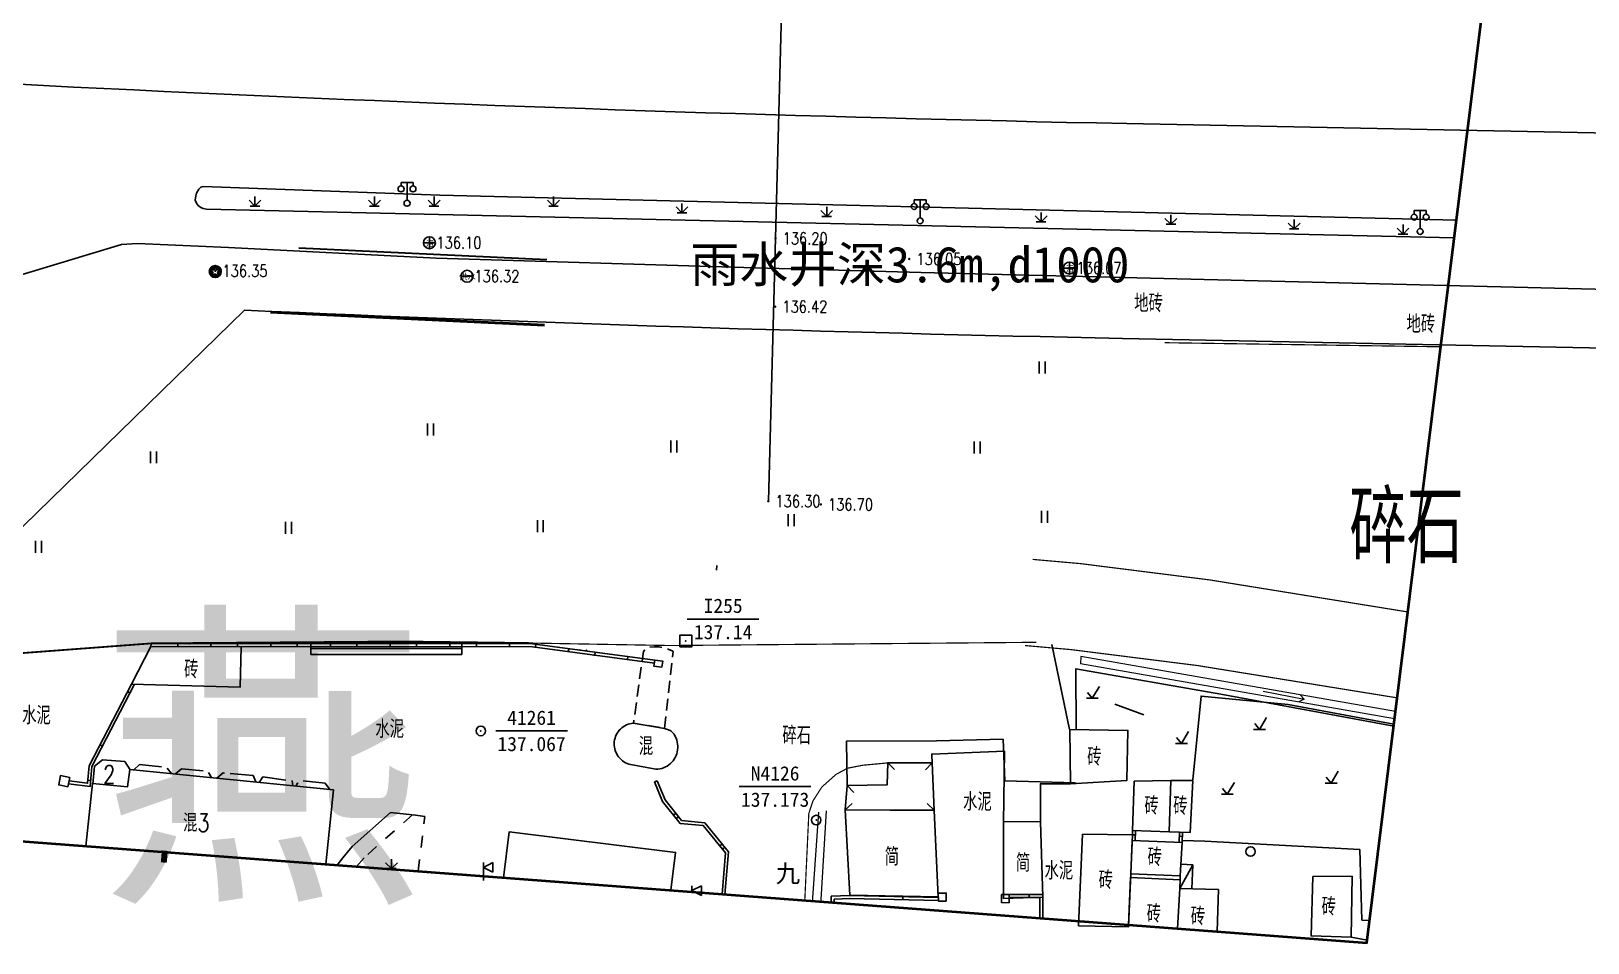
# Model space of a CAD drawing. Extents: x 529262 to 576451, y 2694391 to 2717535.
# Drawn here: x 565203.7 to 565334.1, y 2710129.6 to 2710206 of the extents above; entities that cross this region are included whole.
import ezdxf
from ezdxf.enums import TextEntityAlignment as Align
from ezdxf.xclip import XClip

# ---------------------------------------------------------------- set-up
doc = ezdxf.new("R2010")
doc.units = 0
doc.header["$XCLIPFRAME"] = 0
for name, pattern in [('ACAD_ISO12W100', [22, 12, -3, 0.5, -3, 0.5, -3]), ('CONTINOUS', [0]), ('X32', [1.5, 1, -0.5]), ('X39', [3, 2.5, -0.5]), ('X5', [3, 2, -1]), ('X6', [2, 1, -1])]:
    doc.linetypes.add(name, pattern=pattern)
doc.layers.add('ASSIST', color=7, linetype='Continuous', plot=False)
doc.layers.add('现状管道深度（物探资料）', color=2, linetype='Continuous', plot=False)
for name, color, linetype in [('COMPONENT', 8, 'Continuous'), ('DLDW', 8, 'Continuous'), ('DLSS', 4, 'Continuous'), ('GCD', 8, 'Continuous'), ('GXYZ', 8, 'Continuous'), ('JMD', 8, 'Continuous'), ('KZD', 8, 'Continuous'), ('PP-COM', 7, 'Continuous'), ('RD-中线', 40, 'Continuous'), ('RD-红线', 7, 'Continuous'), ('ZBTZ', 8, 'Continuous'), ('ZJ', 7, 'Continuous'), ('污水管径标注_W10-', 202, 'Continuous'), ('路名', 7, 'Continuous')]:
    doc.layers.add(name, color=color, linetype=linetype)
for name, color, linetype, lineweight in [('SXSS', 5, 'Continuous', 0), ('控制界线1', 30, 'ACAD_ISO12W100', 35), ('规划人行道', 130, 'CONTINOUS', 30), ('规划道路红线', 5, 'Continuous', 40)]:
    doc.layers.add(name, color=color, linetype=linetype, lineweight=lineweight)
doc.styles.add('HZ', font='rs.shx', dxfattribs={"width": 0.8, "bigfont": 'hztxt.shx'})
doc.styles.get("Standard").update_dxf_attribs({"font": '', "height": 2.5, "bigfont": 'smfs.shx'})
doc.styles.add('宋体', font='', dxfattribs={"width": 0.75})
doc.styles.add('等线体', font='simhei.ttf')
doc.styles.get('Standard').set_extended_font_data('FangSong_GB2312')
doc.styles.get('宋体').set_extended_font_data('SimSun')
doc.linetypes.add('1161', pattern='A,0,[149,AAA.SHX,S=0.15,R=0,X=0,Y=0],-1.6', length=1.6)
doc.linetypes.add('445', pattern='A,8,-0.5,[147,AAA.SHX,S=1,R=0,X=0,Y=0],-1.5', length=10)

# ---------------------------------------------------------------- blocks, each defined once
blk = doc.blocks.new('A$C19FD0107')
at = {"layer": 'RD-中线', "color": 8, "linetype": 'Continuous', "flags": 128}
blk.add_lwpolyline([(-6335.34, 15847.56, -0.022733), (-6280.83, 15846.02), (-5863.74, 15815.18, 0.013451), (-5702.53, 15807.61), (-5575.3, 15805.07, -0.027271), (-5520.95, 15801.01, -0.00117), (-5519.09, 15800.76), (-5286.59, 15769.48, 0.015336), (-5256.09, 15766.32), (-4915.64, 15741.63)], format="xyb", dxfattribs=at)
at = {"layer": 'RD-红线', "color": 8}
blk.add_lwpolyline([(-5776.43, 15791.98), (-5797.32, 15771.64, 0.432604)], format="xyb", dxfattribs=at)
at = {"layer": 'RD-红线', "color": 8, "linetype": 'Continuous', "flags": 128}
blk.add_lwpolyline([(-5776.43, 15791.98, 0.006095), (-5702.89, 15789.62), (-5582.77, 15787.21)], format="xyb", dxfattribs=at)
blk = doc.blocks.new('GC200')
at = {"linetype": 'Continuous', "const_width": 0.2, "flags": 128}
blk.add_lwpolyline([(-0.1, 0, 1), (0.1, 0, 1)], format="xyb", close=True, dxfattribs=at)
blk = doc.blocks.new('gcbj0102')
for p, q in [((-1, 0), (1, 0)), ((0, -1), (0, 1))]:
    blk.add_line(p, q)
blk.add_circle((0, 0), 1)
blk = doc.blocks.new('*U12')
at = {"linetype": 'Continuous'}
for points in [[(-1.14, -0.07), (-0.87, -0.76), (-1.13, 0.09)], [(-1.13, 0.09), (-0.73, -0.88), (-1.09, 0.24)], [(-0.73, -0.88), (-1.13, 0.09), (-0.87, -0.76)], [(-0.36, 0.24), (-0.55, 0.84), (-1.09, 0.24)], [(-0.73, 0.74), (-1.09, 0.24), (-0.55, 0.84)], [(-1.09, 0.24), (-0.73, 0.74), (-1.01, 0.43)], [(-0.5, -0.19), (-1.09, 0.24), (-0.73, -0.88)], [(-0.88, 0.6), (-1.01, 0.43), (-0.73, 0.74)], [(-0.55, 0.84), (-0.36, 0.24), (-0.35, 0.91)], [(-0.14, 0.93), (-0.35, 0.91), (-0.36, 0.24)], [(-0.14, 0.93), (0.09, 0.24), (0.07, 0.91)], [(0.81, 0.24), (0.07, 0.91), (0.09, 0.24)], [(0.07, 0.91), (0.81, 0.24), (0.27, 0.84)], [(0.22, -0.19), (0.45, -0.88), (0.81, 0.24)], [(0.73, 0.43), (0.27, 0.84), (0.81, 0.24)], [(0.27, 0.84), (0.73, 0.43), (0.45, 0.74)], [(0.6, 0.6), (0.45, 0.74), (0.73, 0.43)], [(0.59, -0.76), (0.81, 0.24), (0.45, -0.88)], [(0.81, 0.24), (0.59, -0.76), (0.85, 0.09)], [(0.7, -0.61), (0.85, 0.09), (0.59, -0.76)], [(0.85, 0.09), (0.7, -0.61), (0.86, -0.07)], [(-0.87, -0.76), (-1.14, -0.07), (-0.98, -0.61)], [(-1.12, -0.26), (-0.98, -0.61), (-1.14, -0.07)], [(-0.98, -0.61), (-1.12, -0.26), (-1.07, -0.44)], [(-0.73, -0.88), (-0.55, -0.98), (-0.14, -0.45)], [(-0.35, -1.05), (-0.14, -0.45), (-0.55, -0.98)], [(-0.14, -0.45), (-0.35, -1.05), (0.45, -0.88)], [(-0.14, -1.07), (0.45, -0.88), (-0.35, -1.05)], [(0.45, -0.88), (-0.14, -1.07), (0.27, -0.98)], [(0.07, -1.05), (0.27, -0.98), (-0.14, -1.07)], [(0.79, -0.44), (0.86, -0.07), (0.7, -0.61)], [(0.86, -0.07), (0.79, -0.44), (0.84, -0.26)]]:
    blk.add_solid(points, dxfattribs=at)
blk = doc.blocks.new('gcbj0112')
at = {"linetype": 'Continuous'}
for p, q in [((-1.09, 0.24), (-0.5, -0.19)), ((-0.36, 0.24), (-1.09, 0.24)), ((-0.14, 0.93), (-0.36, 0.24)), ((0.09, 0.24), (-0.14, 0.93)), ((0.81, 0.24), (0.09, 0.24)), ((0.22, -0.19), (0.81, 0.24)), ((-0.5, -0.19), (-0.73, -0.88)), ((-0.73, -0.88), (-0.14, -0.45)), ((-0.14, -0.45), (0.45, -0.88)), ((0.45, -0.88), (0.22, -0.19))]:
    blk.add_line(p, q, dxfattribs=at)
blk.add_circle((-0.14, -0.07), 1, dxfattribs=at)
for p in [(-1.09, 0.24), (-0.14, 0.93), (0.81, 0.24), (-0.73, -0.88), (0.45, -0.88)]:
    blk.add_point(p, dxfattribs=at)
blk.add_blockref('*U12', (0, 0), dxfattribs=at)
blk = doc.blocks.new('gcbj0101')
blk.add_line((-1, 0), (1, 0))
blk.add_circle((0, 0), 1)

msp = doc.modelspace()

# ---------------------------------------------------------------- linework, layer by layer
at = {"layer": 'ASSIST', "color": 252, "linetype": 'Continuous', "flags": 128}
msp.add_lwpolyline([(565227.121, 2710153.749), (565239.771, 2710153.755)], dxfattribs=at)
msp.add_lwpolyline([(565227.121, 2710153.749), (565239.771, 2710153.755)], dxfattribs=at)
at = {"layer": 'ASSIST', "color": 252, "linetype": 'Continuous', "elevation": 135.708, "flags": 128}
msp.add_lwpolyline([(565294.461, 2710149.589), (565296.888, 2710148.698)], dxfattribs=at)
msp.add_lwpolyline([(565294.461, 2710149.589), (565296.888, 2710148.698)], dxfattribs=at)
at = {"layer": 'ASSIST', "color": 252, "linetype": 'Continuous'}
for p in [(565216.954, 2710154.648), (565216.954, 2710154.648), (565249.665, 2710154.117), (565249.665, 2710154.117), (565250.192, 2710154.1), (565250.192, 2710154.1)]:
    msp.add_point(p, dxfattribs=at)
at = {"layer": 'DLDW', "color": 252}
for p, q in [((565234.676, 2710192.992, 138.652), (565234.676, 2710193.292, 138.652)), ((565234.676, 2710193.292, 138.652), (565235.676, 2710193.292, 138.652)), ((565235.176, 2710191.792, 138.652), (565235.176, 2710193.292, 138.652)), ((565235.676, 2710193.292, 138.652), (565235.676, 2710192.992, 138.652)), ((565277.655, 2710191.514, 139.499), (565277.655, 2710191.814, 139.499)), ((565277.655, 2710191.814, 139.499), (565278.655, 2710191.814, 139.499)), ((565278.155, 2710190.314, 139.499), (565278.155, 2710191.814, 139.499)), ((565278.655, 2710191.814, 139.499), (565278.655, 2710191.514, 139.499)), ((565319.537, 2710190.626, 140.976), (565319.537, 2710190.926, 140.976)), ((565319.537, 2710190.926, 140.976), (565320.537, 2710190.926, 140.976)), ((565320.037, 2710189.426, 140.976), (565320.037, 2710190.926, 140.976)), ((565320.537, 2710190.926, 140.976), (565320.537, 2710190.626, 140.976)), ((565241.568, 2710134.811, 136.973), (565241.568, 2710136.311, 136.973)), ((565241.568, 2710135.911, 136.973), (565242.368, 2710136.311, 136.973)), ((565242.368, 2710135.511, 136.973), (565241.568, 2710135.911, 136.973)), ((565242.368, 2710136.311, 136.973), (565242.368, 2710135.511, 136.973)), ((565259.042, 2710133.964, 136.884), (565259.842, 2710134.364, 136.884)), ((565259.042, 2710133.854), (565259.042, 2710134.364)), ((565259.842, 2710134.364, 136.884), (565259.842, 2710133.564, 136.884)), ((565259.842, 2710133.564, 136.884), (565259.042, 2710133.964, 136.884))]:
    msp.add_line(p, q, dxfattribs=at)
at = {"layer": 'DLDW', "color": 252, "linetype": 'Continuous'}
for p, q in [((565227.12, 2710154.749), (565239.771, 2710154.755)), ((565227.121, 2710153.749), (565227.12, 2710154.749)), ((565227.121, 2710154.249), (565239.771, 2710154.255)), ((565239.771, 2710153.755), (565239.771, 2710154.755))]:
    msp.add_line(p, q, dxfattribs=at)
at = {"layer": 'DLDW', "color": 252, "linetype": '1161', "flags": 128}
msp.add_lwpolyline([(565243.25, 2710135.046), (565243.731, 2710138.875), (565257.673, 2710137.167), (565257.281, 2710133.987)], dxfattribs=at)
at = {"layer": 'DLDW', "color": 252}
for centre in [(565234.676, 2710192.742, 138.652), (565235.176, 2710191.542, 138.652), (565235.676, 2710192.742, 138.652), (565277.655, 2710191.264, 139.499), (565278.655, 2710191.264, 139.499), (565319.537, 2710190.376, 140.976), (565320.537, 2710190.376, 140.976), (565278.155, 2710190.064, 139.499), (565320.037, 2710189.175, 140.976)]:
    msp.add_circle(centre, 0.25, dxfattribs=at)
at = {"layer": 'DLSS', "linetype": 'Continuous', "elevation": 137.278, "flags": 128}
msp.add_lwpolyline([(565191.88, 2710159.221), (565191.672, 2710168.258), (565193.014, 2710175.05), (565195.798, 2710180.168), (565201.056, 2710185.021), (565211.246, 2710188.078), (565212.611, 2710188.178), (565220.222, 2710187.832), (565237.616, 2710186.931), (565263.387, 2710186.162), (565278.244, 2710185.729), (565410.335, 2710182.487), (565423.672, 2710182.393), (565427.826, 2710180.632), (565437.131, 2710172.683), (565442.572, 2710162.978)], dxfattribs=at)
at = {"layer": 'DLSS', "linetype": 'Continuous', "const_width": 0.1, "flags": 128}
for points, elevation in [([(565321.764, 2710179.518), (565298.651, 2710179.86)], 24.55), ([(565287.577, 2710161.709), (565291.575, 2710161.355), (565302.411, 2710159.989), (565319.013, 2710157.304)], 24.55), ([(565257.201, 2710154.493), (565287.894, 2710154.763)], 136.869), ([(565286.939, 2710154.492), (565290.802, 2710154.15), (565301.379, 2710152.817), (565318.121, 2710150.109)], 24.55), ([(565275.447, 2710144.66), (565273.308, 2710144.46), (565272.067, 2710144.213), (565271.111, 2710143.697), (565269.927, 2710142.646), (565269.182, 2710141.482), (565268.8, 2710140.332)], 136.818), ([(565268.494, 2710133.14), (565268.829, 2710140.374)], 139.191)]:
    msp.add_lwpolyline(points, dxfattribs=dict(at, elevation=elevation))
at = {"layer": 'DLSS', "linetype": 'Continuous', "const_width": 0.15, "flags": 128}
msp.add_lwpolyline([(565186.992, 2710152.857), (565199.931, 2710153.633), (565213.751, 2710154.673), (565234.745, 2710154.833), (565245.351, 2710154.703)], dxfattribs=at)
at = {"layer": 'DLSS', "linetype": 'Continuous', "const_width": 0.1}
msp.add_lwpolyline([(565257.201, 2710154.493), (565245.351, 2710154.703)], dxfattribs=at)
at = {"layer": 'DLSS', "linetype": 'X6', "elevation": 137.162}
msp.add_lwpolyline([(565236.098, 2710135.586), (565236.675, 2710140.174), (565235.622, 2710140.309), (565231.573, 2710136.711), (565230.953, 2710135.974)], dxfattribs=at)
at = {"layer": 'JMD', "linetype": 'Continuous'}
for p, q in [((565261.108, 2710160.809, 137.286), (565261.116, 2710161.209, 137.286)), ((565213.754, 2710154.649), (565213.707, 2710154.398)), ((565215.982, 2710154.7), (565215.982, 2710154.45)), ((565218.754, 2710154.646), (565218.754, 2710154.406)), ((565220.982, 2710154.694), (565220.982, 2710154.444)), ((565223.754, 2710154.642), (565223.754, 2710154.402)), ((565225.982, 2710154.688), (565225.982, 2710154.438)), ((565228.754, 2710154.638), (565228.754, 2710154.398)), ((565230.982, 2710154.682), (565230.982, 2710154.432)), ((565233.754, 2710154.635), (565233.754, 2710154.395)), ((565235.982, 2710154.674), (565235.982, 2710154.424)), ((565238.754, 2710154.631), (565238.754, 2710154.391)), ((565240.982, 2710154.667), (565240.982, 2710154.417)), ((565243.754, 2710154.628), (565243.754, 2710154.388)), ((565245.979, 2710154.614), (565245.942, 2710154.367)), ((565248.727, 2710154.221), (565248.695, 2710153.983)), ((565248.727, 2710154.221), (565248.707, 2710154.072)), ((565250.924, 2710153.876), (565250.887, 2710153.629)), ((565253.683, 2710153.56), (565253.651, 2710153.322)), ((565211.758, 2710150.628), (565211.971, 2710150.517)), ((565209.461, 2710146.186), (565209.675, 2710146.076)), ((565275.444, 2710144.67), (565276.001, 2710144.096)), ((565279.158, 2710144.658), (565278.603, 2710144.082)), ((565208.422, 2710143.204), (565208.672, 2710143.186)), ((565256.128, 2710143.163, 135.918), (565255.897, 2710143.068)), ((565272.043, 2710142.772), (565272.592, 2710142.19)), ((565271.886, 2710140.73), (565272.474, 2710141.272)), ((565279.321, 2710140.693), (565278.745, 2710141.249)), ((565257.721, 2710140.45), (565257.528, 2710140.308)), ((565257.921, 2710140.15), (565257.727, 2710139.993)), ((565295.942, 2710138.633), (565296.192, 2710138.625)), ((565300.129, 2710138.507), (565299.879, 2710138.515)), ((565261.549, 2710137.845), (565261.362, 2710137.694)), ((565261.787, 2710137.6), (565261.593, 2710137.443)), ((565300.991, 2710136.111, 136.553), (565299.9, 2710134.152, 137.573)), ((565276.717, 2710133.449), (565276.712, 2710133.199)), ((565287.301, 2710133.629), (565287.301, 2710133.379))]:
    msp.add_line(p, q, dxfattribs=at)
at = {"layer": 'JMD', "linetype": 'Continuous', "flags": 128}
for points in [[(565212.09, 2710151.27), (565221.207, 2710151.01), (565221.27, 2710154.395), (565213.707, 2710154.398)], [(565255.934, 2710153.259), (565256.598, 2710153.188), (565256.52, 2710152.69), (565255.856, 2710152.761)], [(565206.918, 2710143.443), (565206.141, 2710143.598), (565205.998, 2710142.823), (565206.775, 2710142.668)], [(565285.609, 2710132.944), (565285.617, 2710133.628), (565285.13, 2710133.628), (565284.98, 2710133.63), (565284.972, 2710132.954)]]:
    msp.add_lwpolyline(points, close=True, dxfattribs=at)
for points in [[(565255.897, 2710153.022), (565245.675, 2710154.386), (565213.707, 2710154.398)], [(565255.934, 2710153.259), (565245.691, 2710154.626), (565213.754, 2710154.649)], [(565212.356, 2710151.263), (565208.781, 2710144.347), (565208.64, 2710142.685), (565206.82, 2710142.916)], [(565212.09, 2710151.27), (565208.546, 2710144.415), (565208.422, 2710142.954), (565206.864, 2710143.152)], [(565254.139, 2710147.991), (565253.989, 2710147.972), (565253.842, 2710147.94), (565253.697, 2710147.896), (565253.557, 2710147.839), (565253.422, 2710147.771), (565253.294, 2710147.691), (565253.173, 2710147.6), (565253.06, 2710147.5), (565252.957, 2710147.39), (565252.863, 2710147.271), (565252.78, 2710147.145), (565252.708, 2710147.012), (565252.647, 2710146.874), (565252.599, 2710146.731), (565252.563, 2710146.584), (565252.54, 2710146.435), (565252.529, 2710146.284), (565252.532, 2710146.133), (565252.548, 2710145.983), (565252.576, 2710145.834), (565252.618, 2710145.689), (565252.671, 2710145.548), (565252.737, 2710145.412), (565252.813, 2710145.282), (565252.901, 2710145.159), (565252.999, 2710145.044), (565253.107, 2710144.938), (565253.223, 2710144.841), (565253.347, 2710144.755), (565253.478, 2710144.68), (565253.615, 2710144.616), (565253.757, 2710144.565), (565256.021, 2710144.125), (565256.187, 2710144.135), (565256.351, 2710144.16), (565256.513, 2710144.199), (565256.67, 2710144.252), (565256.822, 2710144.319), (565256.967, 2710144.399), (565257.105, 2710144.492), (565257.234, 2710144.597), (565257.353, 2710144.713), (565257.461, 2710144.839), (565257.558, 2710144.974), (565257.642, 2710145.117), (565257.714, 2710145.267), (565257.771, 2710145.422), (565257.815, 2710145.583), (565257.844, 2710145.746), (565257.859, 2710145.912), (565257.859, 2710146.078), (565257.844, 2710146.243), (565257.814, 2710146.407), (565257.771, 2710146.567), (565257.713, 2710146.722), (565257.641, 2710146.872), (565257.55, 2710147.065), (565257.395, 2710147.245), (565257.264, 2710147.338), (565257.079, 2710147.433), (565256.75, 2710147.554), (565254.153, 2710147.984)], [(565261.561, 2710133.664), (565261.856, 2710137.12), (565259.988, 2710139.414), (565258.045, 2710139.598), (565256.568, 2710141.431), (565255.897, 2710143.068)], [(565295.942, 2710138.633), (565295.954, 2710138.992)], [(565296.177, 2710138.15), (565296.204, 2710138.984)], [(565299.862, 2710137.988), (565299.89, 2710138.867)], [(565300.112, 2710137.98), (565300.14, 2710138.859)], [(565270.716, 2710132.973), (565270.717, 2710133.498)], [(565270.717, 2710133.498), (565272.275, 2710133.545)], [(565270.966, 2710132.954), (565270.967, 2710133.256)], [(565270.967, 2710133.256), (565272.283, 2710133.295)], [(565272.27, 2710133.295), (565279.69, 2710133.135)], [(565272.275, 2710133.545), (565279.678, 2710133.385)], [(565288.424, 2710133.63), (565285.617, 2710133.628)], [(565288.174, 2710133.38), (565285.617, 2710133.378)], [(565288.172, 2710131.655), (565288.174, 2710133.38)], [(565288.422, 2710131.636), (565288.424, 2710133.63)]]:
    msp.add_lwpolyline(points, dxfattribs=at)
at = {"layer": 'JMD', "linetype": 'X32', "flags": 128}
msp.add_lwpolyline([(565256.75, 2710147.554), (565257.472, 2710153.998), (565257.331, 2710154.087), (565257.108, 2710154.171), (565256.657, 2710154.305), (565256.304, 2710154.374), (565255.907, 2710154.386), (565255.507, 2710154.365), (565255.194, 2710154.24), (565254.97, 2710153.993), (565254.153, 2710147.984)], close=True, dxfattribs=at)
at = {"layer": 'JMD', "linetype": '445', "flags": 128}
for points, elevation in [([(565317.828, 2710147.739), (565303.34, 2710150.421), (565291.188, 2710152.528), (565291.219, 2710147.439)], 136.273), ([(565301.012, 2710143.242), (565301.683, 2710150.26), (565308.975, 2710149.563), (565317.848, 2710147.902)], 136.92), ([(565302.005, 2710138.11), (565314.984, 2710137.399), (565315.16, 2710131.497), (565315.812, 2710131.463)], 136.57)]:
    msp.add_lwpolyline(points, dxfattribs=dict(at, elevation=elevation))
at = {"layer": 'JMD', "linetype": 'Continuous', "flags": 128}
for points, elevation in [([(565290.688, 2710147.446), (565295.559, 2710147.38), (565295.474, 2710143.195), (565290.745, 2710142.917)], 136.651), ([(565271.886, 2710140.73), (565272.043, 2710142.772), (565275.396, 2710142.831), (565275.444, 2710144.67), (565279.158, 2710144.658), (565279.321, 2710140.693)], 137.057), ([(565299.161, 2710143.198), (565296.085, 2710143.123), (565295.954, 2710138.992), (565299.024, 2710138.894)], 136.983), ([(565301.009, 2710143.193), (565299.161, 2710143.198), (565299.024, 2710138.894), (565300.781, 2710138.838)], 136.983), ([(565271.886, 2710140.73), (565272.28, 2710133.58), (565279.665, 2710133.446), (565279.333, 2710140.679)], 137.057), ([(565288.245, 2710139.718), (565285.131, 2710139.757), (565285.15, 2710133.313), (565288.425, 2710133.402)], 137.12), ([(565291.766, 2710138.682), (565295.942, 2710138.633), (565295.61, 2710130.934), (565291.425, 2710131.019)], 136.775), ([(565299.939, 2710135.191), (565295.802, 2710135.37), (565295.922, 2710138.161), (565300.112, 2710137.98)], 137.511), ([(565300.991, 2710136.111), (565300.926, 2710134.119), (565299.9, 2710134.152), (565299.937, 2710134.874), (565299.939, 2710135.191), (565300, 2710136.173)], 136.553), ([(565314.335, 2710135.175), (565314.251, 2710130.057), (565310.902, 2710130.162), (565311.057, 2710135.144)], 136.962), ([(565280.329, 2710133.073), (565280.337, 2710133.751), (565279.66, 2710133.759), (565279.693, 2710133.083)], 137.584)]:
    msp.add_lwpolyline(points, close=True, dxfattribs=dict(at, elevation=elevation))
at = {"layer": 'JMD', "linetype": 'X5', "elevation": -858.973}
msp.add_lwpolyline([(565208.851, 2710142.89), (565209.006, 2710144.381), (565209.659, 2710144.911), (565211.543, 2710144.774), (565211.971, 2710144.084)], dxfattribs=at)
at = {"layer": 'JMD', "linetype": 'Continuous', "flags": 128}
for points, elevation in [([(565228.368, 2710136.169), (565229.027, 2710142.394), (565211.958, 2710144.121), (565211.775, 2710142.663), (565208.84, 2710142.926), (565208.28, 2710137.686)], 138.763), ([(565261.81, 2710133.645), (565262.114, 2710137.199), (565260.116, 2710139.653), (565258.173, 2710139.837), (565256.785, 2710141.559), (565256.128, 2710143.163)], 135.918), ([(565295.617, 2710131.093), (565295.788, 2710135.053), (565299.937, 2710134.874), (565299.9, 2710134.152), (565299.709, 2710130.784)], 137.585), ([(565303.029, 2710130.533), (565303.144, 2710134.047), (565299.9, 2710134.152), (565299.709, 2710130.784)], 137.573)]:
    msp.add_lwpolyline(points, dxfattribs=dict(at, elevation=elevation))
at = {"layer": 'JMD', "linetype": 'X39', "flags": 128}
for points, elevation in [([(565212.292, 2710144.091), (565212.775, 2710144.525), (565215.019, 2710144.304), (565215.451, 2710143.773)], 139.399), ([(565215.773, 2710143.744), (565216.274, 2710144.177), (565218.503, 2710143.945), (565218.797, 2710143.429)], 139.788), ([(565222.499, 2710143.065), (565222.274, 2710143.613), (565219.778, 2710143.82), (565219.237, 2710143.385)], 143.228), ([(565228.715, 2710142.429), (565228.317, 2710142.955), (565226.32, 2710143.164), (565226.01, 2710142.952), (565225.85, 2710142.716)], 140.494)]:
    msp.add_lwpolyline(points, dxfattribs=dict(at, elevation=elevation))
msp.add_lwpolyline([(565222.781, 2710143.026), (565223.093, 2710143.487), (565225.542, 2710143.145), (565225.612, 2710142.74)], dxfattribs=at)
at = {"layer": 'JMD', "const_width": 1}
msp.add_lwpolyline([(565214.594, 2710136.832), (565215.092, 2710136.79)], dxfattribs=at)
at = {"layer": 'KZD', "linetype": 'Continuous'}
for p, q in [((565264.655, 2710156.713), (565258.655, 2710156.713)), ((565248.607, 2710147.338, 137.067), (565242.607, 2710147.338, 137.067)), ((565269.01, 2710142.674, 137.173), (565263.01, 2710142.674, 137.173))]:
    msp.add_line(p, q, dxfattribs=at)
at = {"layer": 'KZD'}
msp.add_lwpolyline([(565258.028, 2710154.373), (565259.028, 2710154.373), (565259.028, 2710155.373), (565258.028, 2710155.373)], close=True, dxfattribs=at)
for centre in [(565241.357, 2710147.338, 137.067), (565269.451, 2710139.87, 137.173)]:
    msp.add_circle(centre, 0.4, dxfattribs=at)
for p in [(565258.528, 2710154.873, 137.139), (565241.357, 2710147.338, 137.067), (565269.451, 2710139.87, 137.173)]:
    msp.add_point(p, dxfattribs=at)
at = {"layer": 'SXSS', "color": 8}
for p, q in [((565306.892, 2710150.657), (565310.329, 2710149.994)), ((565310.329, 2710149.994), (565309.872, 2710149.79)), ((565310.329, 2710149.994), (565309.981, 2710150.353))]:
    msp.add_line(p, q, dxfattribs=at)
at = {"layer": 'SXSS', "color": 8, "linetype": 'Continuous', "flags": 128}
for points, elevation in [([(565291.608, 2710153.563), (565291.577, 2710152.956)], 136.649), ([(565317.905, 2710148.361), (565291.577, 2710152.956)], 136.509), ([(565317.979, 2710148.96), (565291.608, 2710153.563)], 136.509), ([(565269.649, 2710140.54), (565269.145, 2710133.346), (565269.146, 2710133.091)], 137.152), ([(565270.289, 2710140.637), (565269.831, 2710133.224), (565269.831, 2710133.039)], 137.14)]:
    msp.add_lwpolyline(points, dxfattribs=dict(at, elevation=elevation))
at = {"layer": 'ZBTZ'}
for p, q in [((565221.941, 2710191.794), (565222.441, 2710191.294)), ((565222.441, 2710191.294), (565222.441, 2710192.094)), ((565222.441, 2710191.294), (565222.941, 2710191.794)), ((565231.941, 2710191.794), (565232.441, 2710191.294)), ((565232.441, 2710191.294), (565232.441, 2710192.094)), ((565232.441, 2710191.294), (565232.941, 2710191.794)), ((565236.941, 2710191.794), (565237.441, 2710191.294)), ((565237.441, 2710191.294), (565237.441, 2710192.094)), ((565237.441, 2710191.294), (565237.941, 2710191.794)), ((565246.941, 2710191.794), (565247.441, 2710191.294)), ((565247.441, 2710191.294), (565247.441, 2710192.094)), ((565247.441, 2710191.294), (565247.941, 2710191.794)), ((565222.041, 2710191.294), (565222.841, 2710191.294)), ((565232.041, 2710191.294), (565232.841, 2710191.294)), ((565237.041, 2710191.294), (565237.841, 2710191.294)), ((565247.041, 2710191.294), (565247.841, 2710191.294)), ((565257.707, 2710191.227), (565258.207, 2710190.727)), ((565257.807, 2710190.727), (565258.607, 2710190.727)), ((565258.207, 2710190.727), (565258.207, 2710191.527)), ((565258.207, 2710190.727), (565258.707, 2710191.227)), ((565269.827, 2710190.93), (565270.327, 2710190.43)), ((565269.927, 2710190.43), (565270.727, 2710190.43)), ((565270.327, 2710190.43), (565270.327, 2710191.23)), ((565270.327, 2710190.43), (565270.827, 2710190.93)), ((565287.784, 2710190.475), (565288.284, 2710189.975)), ((565288.284, 2710189.975), (565288.284, 2710190.775)), ((565288.284, 2710189.975), (565288.784, 2710190.475)), ((565299.166, 2710189.777), (565299.166, 2710190.577)), ((565287.884, 2710189.975), (565288.684, 2710189.975)), ((565298.666, 2710190.277), (565299.166, 2710189.777)), ((565298.766, 2710189.777), (565299.566, 2710189.777)), ((565299.166, 2710189.777), (565299.666, 2710190.277)), ((565308.986, 2710189.886), (565309.486, 2710189.386)), ((565309.086, 2710189.386), (565309.886, 2710189.386)), ((565309.486, 2710189.386), (565309.486, 2710190.186)), ((565309.486, 2710189.386), (565309.986, 2710189.886)), ((565318.106, 2710189.461), (565318.606, 2710188.961)), ((565318.606, 2710188.961), (565318.606, 2710189.761)), ((565318.606, 2710188.961), (565319.106, 2710189.461)), ((565318.206, 2710188.961), (565319.006, 2710188.961)), ((565288.126, 2710177.293), (565288.126, 2710178.293)), ((565288.626, 2710177.293), (565288.626, 2710178.293)), ((565236.886, 2710172.082), (565236.886, 2710173.082)), ((565237.386, 2710172.082), (565237.386, 2710173.082)), ((565257.277, 2710170.665), (565257.277, 2710171.665)), ((565257.777, 2710170.665), (565257.777, 2710171.665)), ((565282.69, 2710170.572), (565282.69, 2710171.572)), ((565283.19, 2710170.572), (565283.19, 2710171.572)), ((565213.693, 2710169.756), (565213.693, 2710170.756)), ((565214.193, 2710169.756), (565214.193, 2710170.756)), ((565288.311, 2710164.772), (565288.311, 2710165.772)), ((565288.811, 2710164.772), (565288.811, 2710165.772)), ((565224.999, 2710163.859), (565224.999, 2710164.859)), ((565225.499, 2710163.859), (565225.499, 2710164.859)), ((565246.092, 2710163.98), (565246.092, 2710164.98)), ((565246.592, 2710163.98), (565246.592, 2710164.98)), ((565267.104, 2710164.503), (565267.104, 2710165.503)), ((565267.604, 2710164.503), (565267.604, 2710165.503)), ((565204.05, 2710162.263), (565204.05, 2710163.263)), ((565204.55, 2710162.263), (565204.55, 2710163.263)), ((565292.08, 2710150.072), (565293.08, 2710150.072)), ((565292.58, 2710150.072), (565292.18, 2710150.572)), ((565292.58, 2710150.072), (565293.18, 2710151.072)), ((565306.079, 2710147.452), (565307.079, 2710147.452)), ((565306.579, 2710147.452), (565306.179, 2710147.952)), ((565306.579, 2710147.452), (565307.179, 2710148.452)), ((565299.541, 2710146.288), (565300.541, 2710146.288)), ((565300.041, 2710146.288), (565299.641, 2710146.788)), ((565300.041, 2710146.288), (565300.641, 2710147.288)), ((565312.577, 2710142.971), (565313.177, 2710143.971)), ((565303.888, 2710142.029), (565303.488, 2710142.529)), ((565303.888, 2710142.029), (565304.488, 2710143.029)), ((565312.077, 2710142.971), (565313.077, 2710142.971)), ((565312.577, 2710142.971), (565312.177, 2710143.471)), ((565303.388, 2710142.029), (565304.388, 2710142.029)), ((565233.377, 2710136.303), (565233.877, 2710135.803)), ((565233.477, 2710135.803), (565234.277, 2710135.803)), ((565233.877, 2710135.803), (565233.877, 2710136.603)), ((565233.877, 2710135.803), (565234.377, 2710136.303))]:
    msp.add_line(p, q, dxfattribs=at)
at = {"layer": 'ZBTZ', "linetype": 'Continuous', "elevation": 136.228, "flags": 128}
for points in [[(565323.077, 2710190.118), (565237.917, 2710192.225), (565218.099, 2710192.951), (565217.901, 2710192.89), (565217.73, 2710192.734), (565217.533, 2710192.39), (565217.476, 2710192.151), (565217.441, 2710191.792), (565217.582, 2710191.499), (565217.705, 2710191.332), (565217.903, 2710191.195), (565218.087, 2710191.113), (565218.391, 2710191.059), (565322.894, 2710188.645)], [(565323.077, 2710190.118), (565322.919, 2710190.122)]]:
    msp.add_lwpolyline(points, dxfattribs=at)
at = {"layer": 'ZBTZ', "linetype": '1161', "flags": 128}
for points, elevation in [([(565290.68, 2710147.47), (565289.195, 2710154.567)], 138.493), ([(565279.518, 2710146.508), (565285.099, 2710146.638), (565285.264, 2710143.15), (565291.17, 2710142.979)], 136.699), ([(565285.126, 2710139.651), (565285.222, 2710145.654), (565279.128, 2710145.398), (565279.162, 2710144.594)], 136.002), ([(565290.745, 2710142.917), (565288.232, 2710142.916), (565288.234, 2710139.653)], 136.717), ([(565233.791, 2710140.504), (565230.594, 2710137.663), (565229.796, 2710136.714), (565229.327, 2710136.097)], 137.162), ([(565302.005, 2710138.11), (565300.118, 2710138.168)], 136.57), ([(565315.609, 2710129.824), (565314.251, 2710130.057)], 136.597)]:
    msp.add_lwpolyline(points, dxfattribs=dict(at, elevation=elevation))
for points in [[(565272.043, 2710142.772), (565271.998, 2710146.484), (565279.518, 2710146.508)], [(565235.622, 2710140.309), (565233.791, 2710140.504)]]:
    msp.add_lwpolyline(points, dxfattribs=at)
at = {"layer": 'ZBTZ'}
msp.add_circle((565305.834, 2710137.235), 0.4, dxfattribs=at)
at = {"layer": '控制界线1', "color": 252, "linetype": 'Continuous', "flags": 128}
msp.add_lwpolyline([(565188.368, 2710139.189), (565315.579, 2710129.586), (565330.583, 2710250.72), (565247.22, 2710284.672), (565280.117, 2710817.13), (565209.112, 2710830.885), (565187.376, 2710792.516), (565139.509, 2710295.527), (565131.76, 2710174.472)], close=True, dxfattribs=at)
msp.add_lwpolyline([(565188.368, 2710139.189), (565315.579, 2710129.586), (565330.583, 2710250.72), (565247.22, 2710284.672), (565280.117, 2710817.13), (565209.112, 2710830.885), (565187.376, 2710792.516), (565139.509, 2710295.527), (565131.76, 2710174.472)], close=True, dxfattribs=at)
msp.add_lwpolyline([(565188.368, 2710139.189), (565315.579, 2710129.586), (565330.583, 2710250.72), (565247.22, 2710284.672), (565280.117, 2710817.13), (565209.112, 2710830.885), (565187.376, 2710792.516), (565139.509, 2710295.527), (565131.76, 2710174.472)], close=True, dxfattribs=at)
at = {"layer": '污水管径标注_W10-'}
msp.add_lwpolyline([(565185.142, 2710311.113), (565185.445, 2710290.342), (565185.773, 2710267.907), (565186.096, 2710251.12), (565186.481, 2710231.124), (565186.689, 2710220.276), (565195.836, 2710220.025), (565210.107, 2710219.632), (565215.827, 2710219.425), (565235.814, 2710218.699), (565255.801, 2710217.974), (565266.813, 2710217.574), (565266.572, 2710208.597), (565266.037, 2710188.604), (565265.447, 2710166.58)], dxfattribs=at)
at = {"layer": '规划人行道', "elevation": 6.518, "flags": 128}
msp.add_lwpolyline([(565226.116, 2710187.816), (565246.888, 2710186.819)], dxfattribs=at)
msp.add_lwpolyline([(565226.116, 2710187.816), (565246.888, 2710186.819)], dxfattribs=at)
msp.add_lwpolyline([(565226.116, 2710187.816), (565246.888, 2710186.819)], dxfattribs=at)
at = {"layer": '规划道路红线'}
msp.add_line((565246.704, 2710181.322), (565223.751, 2710182.423), dxfattribs=at)
msp.add_line((565246.704, 2710181.322), (565223.751, 2710182.423), dxfattribs=at)
msp.add_line((565246.704, 2710181.322), (565223.751, 2710182.423), dxfattribs=at)

# ---------------------------------------------------------------- block references
at = {"layer": 'COMPONENT', "linetype": 'Continuous', "xscale": 0.5, "yscale": 0.5}
for name, p in [('gcbj0102', (565237.052, 2710188.233)), ('gcbj0102', (565290.666, 2710186.107)), ('gcbj0112', (565219.182, 2710185.855, 0.295)), ('gcbj0101', (565240.205, 2710185.423))]:
    msp.add_blockref(name, p, dxfattribs=at)
at = {"layer": 'GCD', "linetype": 'Continuous'}
ref = msp.add_blockref('GC200', (565237.04, 2710188.239, 136.099), dxfattribs=dict(at, xscale=0.5, yscale=0.5, zscale=0.5))
ref.add_attrib('height', '136.10', dxfattribs={"linetype": 'Continuous', "height": 1, "style": 'HZ', "width": 0.8}).set_placement((565237.64, 2710188.239, 136.099), align=Align.MIDDLE_LEFT)
ref = msp.add_blockref('GC200', (565266.04, 2710188.595, 136.204), dxfattribs=dict(at, xscale=0.5, yscale=0.5, zscale=0.5))
ref.add_attrib('height', '136.20', dxfattribs={"linetype": 'Continuous', "height": 1, "style": 'HZ', "width": 0.8}).set_placement((565266.64, 2710188.595, 136.204), align=Align.MIDDLE_LEFT)
ref = msp.add_blockref('GC200', (565277.247, 2710186.872, 136.052), dxfattribs=dict(at, xscale=0.5, yscale=0.5, zscale=0.5))
ref.add_attrib('height', '136.05', dxfattribs={"linetype": 'Continuous', "height": 1, "style": 'HZ', "width": 0.8}).set_placement((565277.847, 2710186.872, 136.052), align=Align.MIDDLE_LEFT)
ref = msp.add_blockref('GC200', (565290.657, 2710186.117, 136.069), dxfattribs=dict(at, xscale=0.5, yscale=0.5, zscale=0.5))
ref.add_attrib('height', '136.07', dxfattribs={"linetype": 'Continuous', "height": 1, "style": 'HZ', "width": 0.8}).set_placement((565291.257, 2710186.117, 136.069), align=Align.MIDDLE_LEFT)
ref = msp.add_blockref('GC200', (565219.118, 2710185.878, 136.353), dxfattribs=dict(at, xscale=0.5, yscale=0.5, zscale=0.5))
ref.add_attrib('height', '136.35', dxfattribs={"linetype": 'Continuous', "height": 1, "style": 'HZ', "width": 0.8}).set_placement((565219.718, 2710185.878, 136.353), align=Align.MIDDLE_LEFT)
ref = msp.add_blockref('GC200', (565240.221, 2710185.43, 136.316), dxfattribs=dict(at, xscale=0.5, yscale=0.5, zscale=0.5))
ref.add_attrib('height', '136.32', dxfattribs={"linetype": 'Continuous', "height": 1, "style": 'HZ', "width": 0.8}).set_placement((565240.821, 2710185.43, 136.316), align=Align.MIDDLE_LEFT)
ref = msp.add_blockref('GC200', (565266.012, 2710182.878, 136.424), dxfattribs=dict(at, xscale=0.5, yscale=0.5, zscale=0.5))
ref.add_attrib('height', '136.42', dxfattribs={"linetype": 'Continuous', "height": 1, "style": 'HZ', "width": 0.8}).set_placement((565266.612, 2710182.878, 136.424), align=Align.MIDDLE_LEFT)
ref = msp.add_blockref('GC200', (565265.439, 2710166.578, 136.299), dxfattribs=dict(at, xscale=0.5, yscale=0.5, zscale=0.5))
ref.add_attrib('height', '136.30', dxfattribs={"linetype": 'Continuous', "height": 1, "style": 'HZ', "width": 0.8}).set_placement((565266.039, 2710166.578, 136.299), align=Align.MIDDLE_LEFT)
ref = msp.add_blockref('GC200', (565269.837, 2710166.311, 136.704), dxfattribs=dict(at, xscale=0.5, yscale=0.5, zscale=0.5))
ref.add_attrib('height', '136.70', dxfattribs={"linetype": 'Continuous', "height": 1, "style": 'HZ', "width": 0.8}).set_placement((565270.437, 2710166.311, 136.704), align=Align.MIDDLE_LEFT)
at = {"layer": 'PP-COM'}
ref = msp.add_blockref('A$C19FD0107', (570997.993, 2694390.603), dxfattribs=at)
XClip(ref).set_block_clipping_path([(-9366.4383134884, 14428.6043910822), (-3328.4480743363, 17452.7484863754)])

# ---------------------------------------------------------------- texts
at = {"layer": 'DLSS', "color": 8, "linetype": 'Continuous', "style": 'HZ', "width": 0.8}
msp.add_text('碎石', height=6, dxfattribs=at).set_placement((565318.904, 2710164.697), align=Align.MIDDLE)
at = {"layer": 'GXYZ', "linetype": 'Continuous', "style": '宋体'}
for s, p in [('污', (565237.088, 2710188.193)), ('供水', (565240.232, 2710185.397)), ('污', (565290.702, 2710186.068))]:
    msp.add_text(s, height=0.5, dxfattribs=at).set_placement(p, align=Align.MIDDLE)
at = {"layer": 'JMD', "linetype": 'Continuous', "style": 'HZ', "width": 0.8}
for s, p in [('地砖', (565297.29, 2710183.236)), ('地砖', (565320.099, 2710181.493)), ('水泥', (565204.138, 2710148.709)), ('水泥', (565233.723, 2710147.574)), ('水泥', (565282.956, 2710141.474)), ('简', (565275.79, 2710136.883)), ('简', (565286.777, 2710136.368))]:
    msp.add_text(s, height=1.5, rotation=0.00008, dxfattribs=at).set_placement(p, align=Align.MIDDLE)
for s, p in [('砖', (565217.706, 2710152.492)), ('混', (565255.791, 2710146.059)), ('砖', (565293.35, 2710145.171)), ('砖', (565298.141, 2710141.069)), ('砖', (565300.555, 2710141.042)), ('混3', (565218.643, 2710139.639)), ('砖', (565298.408, 2710136.762)), ('砖', (565294.309, 2710134.842)), ('砖', (565312.988, 2710132.622)), ('砖', (565298.339, 2710132.022)), ('砖', (565302.027, 2710131.816))]:
    msp.add_text(s, height=1.5, rotation=0.00008, dxfattribs=at).set_placement(p, align=Align.MIDDLE_RIGHT)
at = {"layer": 'KZD', "linetype": 'Continuous', "style": '等线体'}
for s, p in [('I255', (565261.655, 2710157.813, -137.139)), ('137.14', (565261.655, 2710155.613, -137.139)), ('41261', (565245.607, 2710148.438)), ('137.067', (565245.607, 2710146.238)), ('N4126', (565266.01, 2710143.774)), ('137.173', (565266.01, 2710141.574))]:
    msp.add_text(s, height=1.2, rotation=0.00008, dxfattribs=at).set_placement(p, align=Align.MIDDLE)
at = {"layer": 'ZJ', "color": 8, "linetype": 'Continuous', "style": 'HZ', "width": 0.8}
for s, p in [('碎石', (565267.816, 2710147.039)), ('2', (565210.233, 2710143.697)), ('水泥', (565289.777, 2710135.714))]:
    msp.add_text(s, height=1.5, rotation=0.00008, dxfattribs=at).set_placement(p, align=Align.MIDDLE)
at = {"layer": 'ZJ', "color": 8, "linetype": 'Continuous', "style": '等线体'}
msp.add_text('九', height=1.5, rotation=0.00008, dxfattribs=at).set_placement((565267.082, 2710135.415), align=Align.MIDDLE)
at = {"layer": '现状管道深度（物探资料）', "color": 3}
msp.add_text('雨水井深3.6m,d1000', height=3, dxfattribs=at).set_placement((565277.3, 2710186.415), align=Align.MIDDLE_CENTER)
at = {"layer": '路名', "color": 7, "linetype": 'Continuous', "style": '宋体'}
msp.add_text('燕', height=20, dxfattribs=at).set_placement((565223.053, 2710145.333, -139.414), align=Align.MIDDLE)

doc.saveas('drawing.dxf')
